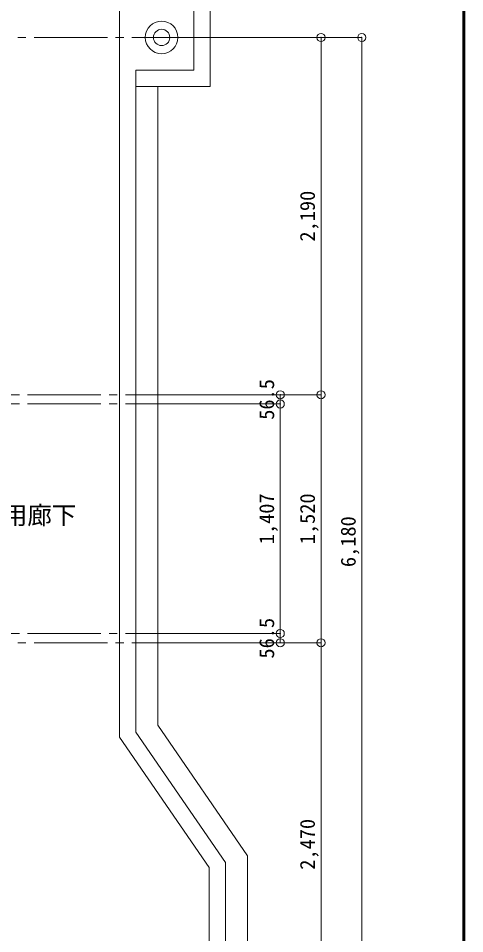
# Model space of a CAD drawing. Units: millimetres at full size, sheet at 1:50. Extents: x -9674 to 9699, y -6794 to 6791.
# Drawn here: x 6961 to 9699, y -1650 to 3960 of the extents above; entities that cross this region are included whole.
import ezdxf
from ezdxf.enums import TextEntityAlignment as Align

# ---------------------------------------------------------------- set-up
doc = ezdxf.new("R2010")
doc.units = ezdxf.units.MM
doc.header["$LTSCALE"] = 50
doc.header["$PDMODE"] = 32
doc.header["$PDSIZE"] = 50
doc.linetypes.add('CHAIN2', pattern=[12, 9, -1, 1, -1])
for name, color, linetype, lineweight in [('0-0_図面枠', 7, 'Continuous', 9), ('1-0_芯', 134, 'CHAIN2', 9), ('1-6_ﾊﾞﾙｺﾆｰ・階段', 134, 'Continuous', 9), ('1-B_寸法', 134, 'Continuous', 9)]:
    doc.layers.add(name, color=color, linetype=linetype, lineweight=lineweight)
doc.layers.add('1-A_文字', color=134, linetype='Continuous')
doc.styles.add('ＭＳ ゴシック', font='')
doc.styles.get('ＭＳ ゴシック').set_extended_font_data('MS Gothic')

msp = doc.modelspace()

# ---------------------------------------------------------------- linework, layer by layer
at = {"layer": '0-0_図面枠'}
for p, q in [((9697.16, -6792.16), (9697.16, 6789.66)), ((9688.35, -6783.35), (9688.35, 6780.85)), ((9690.11, -6785.11), (9690.11, 6782.61)), ((9691.87, -6786.88), (9691.87, 6784.38)), ((9693.64, 6786.14), (9693.64, -6788.64)), ((9695.4, -6790.4), (9695.4, 6787.9))]:
    msp.add_line(p, q, dxfattribs=at)
msp.add_lwpolyline([(9698.92, -6793.93), (9698.92, 6791.43), (-9673.92, 6791.43)], dxfattribs=at)
at = {"layer": '1-0_芯'}
for p, q in [((-8542.5, 3842.91), (8067.5, 3842.91)), ((8067.5, 1652.91), (1897.5, 1652.91)), ((8067.5, 1596.41), (5197.5, 1596.41)), ((8067.5, 189.41), (5197.5, 189.41)), ((-8542.5, 132.91), (8067.5, 132.91))]:
    msp.add_line(p, q, dxfattribs=at)
at = {"layer": '1-6_ﾊﾞﾙｺﾆｰ・階段'}
for p, q in [((7582.5, 4623.9), (7582.5, -445.08)), ((8137.5, 3542.91), (8137.5, 4142.91)), ((8037.5, 3642.91), (8037.5, 4042.91)), ((7682.5, 3642.91), (8037.5, 3642.91)), ((7682.5, -414.02), (7682.5, 3642.91)), ((7682.5, 3542.91), (8137.5, 3542.91)), ((7817.5, -372.09), (7817.5, 3542.91)), ((7817.5, -372.09), (8367.5, -1172.09)), ((7582.5, -445.08), (8132.5, -1245.08)), ((7682.5, -414.02), (8232.5, -1214.02)), ((8367.5, -2959.72), (8367.5, -1172.09)), ((8232.5, -2959.72), (8232.5, -1214.02)), ((8132.5, -2959.72), (8132.5, -1245.08))]:
    msp.add_line(p, q, dxfattribs=at)
for radius in [100, 50]:
    msp.add_circle((7840, 3842.91), radius, dxfattribs=at)
at = {"layer": '1-B_寸法'}
for p, q in [((8067.5, 3842.91), (9067.5, 3842.91)), ((8817.5, 3842.91), (8817.5, 1652.91)), ((9067.5, 3842.91), (9067.5, -2337.09)), ((8067.5, 1652.91), (8817.5, 1652.91)), ((8817.5, 1652.91), (8817.5, 132.91)), ((8067.5, 1596.41), (8567.5, 1596.41)), ((8067.5, 189.41), (8567.5, 189.41)), ((8567.5, 132.91), (8567.5, 189.41)), ((8067.5, 132.91), (8817.5, 132.91)), ((8817.5, 132.91), (8817.5, -2337.09))]:
    msp.add_line(p, q, dxfattribs=at)
msp.add_lwpolyline([(8567.5, 189.41), (8567.5, 1596.41), (8567.5, 1652.91)], dxfattribs=at)
for p in [(8817.5, 3842.91), (9067.5, 3842.91), (8567.5, 1652.91), (8817.5, 1652.91), (8567.5, 1596.41), (8567.5, 189.41), (8567.5, 132.91), (8817.5, 132.91)]:
    msp.add_point(p, dxfattribs=at)

# ---------------------------------------------------------------- texts
at = {"layer": '1-A_文字', "style": 'ＭＳ ゴシック'}
msp.add_text('共用廊下', height=110, dxfattribs=at).set_placement((6716.24, 826.57), align=Align.BOTTOM_LEFT)
at = {"layer": '1-B_寸法', "style": 'ＭＳ ゴシック'}
for s, p in [('2,190', (8807.5, 2591.66)), ('56.5', (8557.5, 1499.66)), ('1,407', (8557.5, 736.66)), ('1,520', (8807.5, 736.66)), ('6,180', (9057.5, 596.66)), ('56.5', (8557.5, 36.16)), ('2,470', (8807.5, -1258.34))]:
    msp.add_text(s, height=91.64, rotation=90, dxfattribs=at).set_placement(p, align=Align.BOTTOM_LEFT)

doc.saveas('drawing.dxf')
